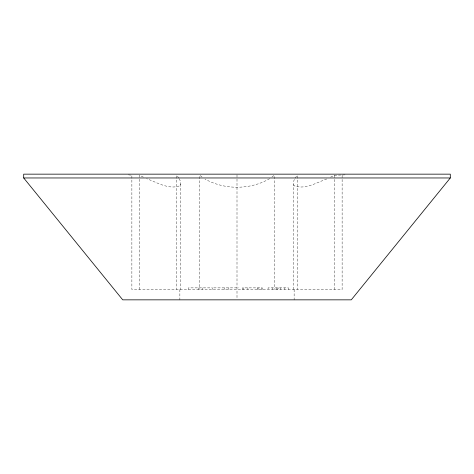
<?xml version="1.0" encoding="UTF-8"?>
<svg xmlns="http://www.w3.org/2000/svg" width="474" height="474" viewBox="0 0 474 474"><rect width="100%" height="100%" fill="white"/><g stroke="black" fill="none" stroke-linecap="round" stroke-linejoin="round"><path stroke-width="0.36" stroke-dasharray="2.37 1.78" d="M293.234 289.513L293.234 184.036L293.43 181.661L294.757 178.704M179.243 178.704L180.57 181.661L180.766 184.036L179.824 185.778C168.75 189.979 156.918 182.336 146.614 178.704M277.29 289.513L278.214 287.878L278.214 289.513M295.16 178.129L297.18 175.25L297.18 289.513M271.981 176.974L274.327 175.25L274.327 289.513M269.629 178.704C250.177 189.944 224.54 190.08 204.981 179.036M330.621 177.134L334.508 175.25L345.641 174.829M326.764 178.976C316.65 182.543 305.019 189.938 294.176 185.778L293.234 184.036M213.75 287.878L238.932 287.878M128.359 174.829L131.873 175.25L131.873 289.513L342.127 289.513L342.127 175.25M143.379 177.134L139.492 175.25L139.492 289.513M202.019 176.974L199.673 175.25L199.673 289.513M178.84 178.129L176.82 175.25L176.82 289.513M334.508 175.25L334.508 289.513M294.135 289.513L294.135 299.846M288.447 289.513L288.447 287.878L268.088 287.878L268.088 289.513M284.175 287.878L284.175 289.513M280.383 287.878L280.383 289.513M276.152 287.878L276.152 289.513M272.36 287.878L272.36 289.513M262.3 289.513L262.3 287.878L242.469 287.878L242.469 289.513M261.559 287.878L261.559 289.513M258.087 287.878L258.087 289.513M257.352 287.878L257.352 289.513M247.896 287.878L247.896 289.513M243.411 287.878L243.411 289.513M237 174.894L237 299.106M228.847 287.878L228.847 289.513M224.279 287.878L224.279 289.513M212.382 289.513L212.382 287.878L188.403 287.878L188.403 289.513M202.552 287.878L202.552 289.513M198.274 287.878L198.274 289.513M180.766 184.036L180.766 289.513M179.865 289.513L179.865 299.846"/><path stroke-width="0.71" d="M450.3 177.963L351.27 299.846L122.73 299.846L23.7 177.963L23.7 174.154L450.3 174.154L450.3 177.963L23.7 177.963"/></g></svg>
